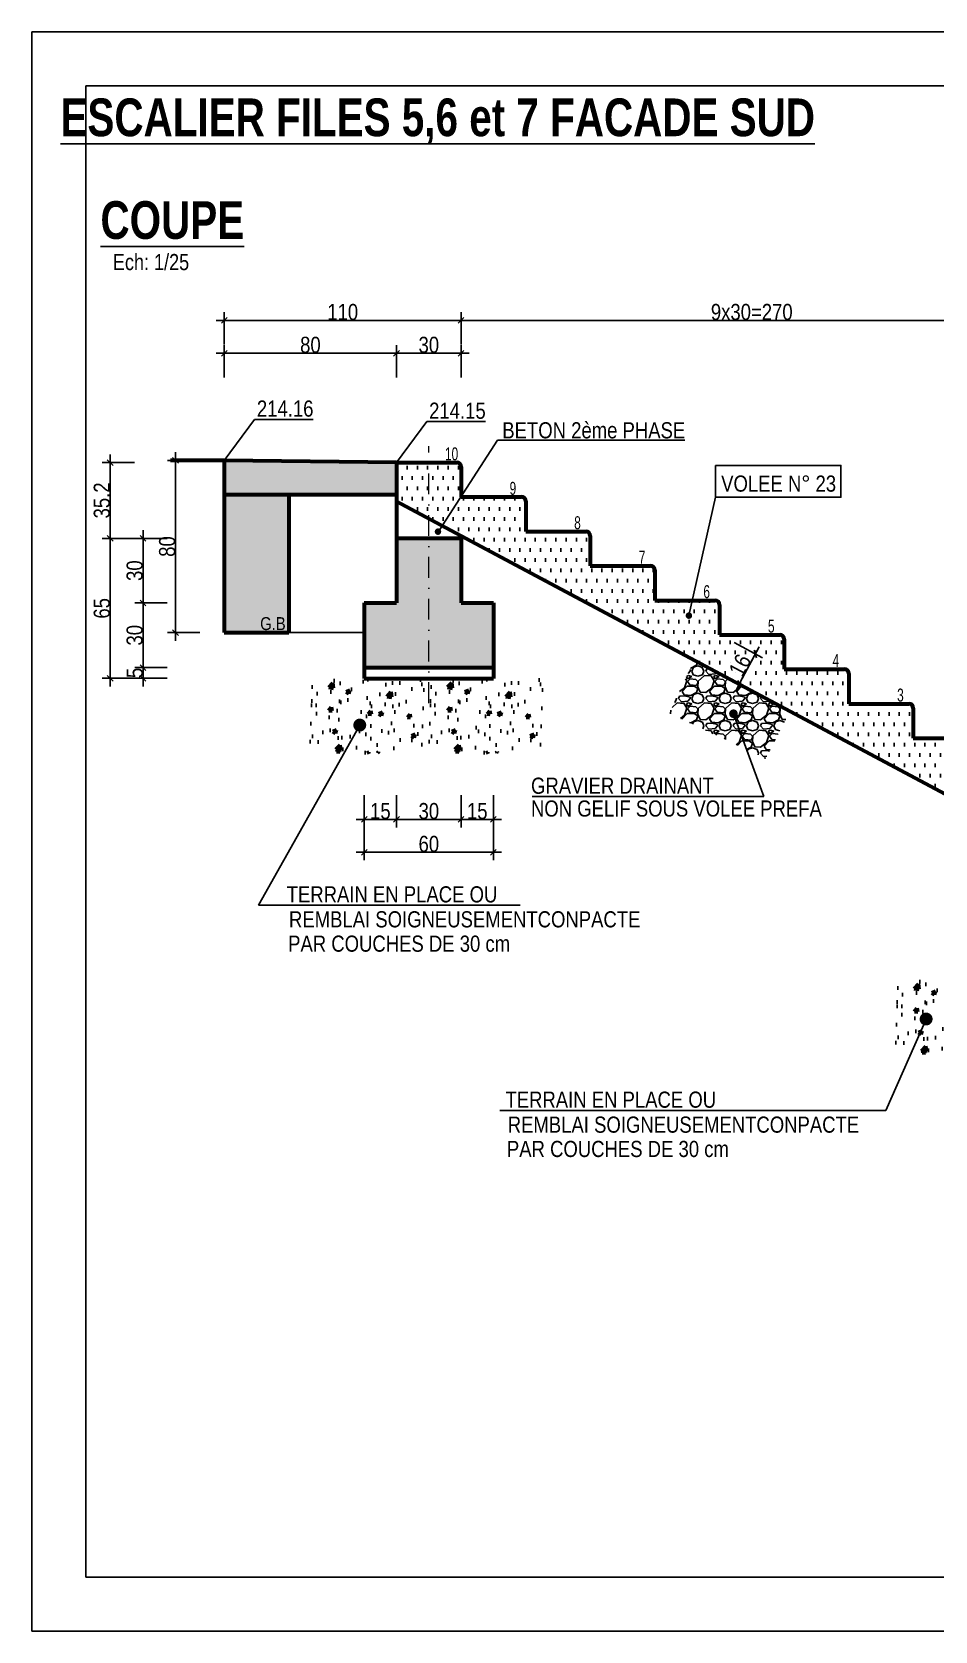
# Model space of a CAD drawing. Header units: centimetres. Extents: x 40138 to 55380, y -25189 to -21608.
# Drawn here: x 48133 to 48972, y -23093 to -21608 of the extents above; entities that cross this region are included whole.
import ezdxf
from ezdxf.enums import TextEntityAlignment as Align

# ---------------------------------------------------------------- set-up
doc = ezdxf.new("R2010")
doc.units = ezdxf.units.CM
doc.header["$LTSCALE"] = 25.4
doc.header["$PDMODE"] = 1
doc.header["$PDSIZE"] = -2
doc.linetypes.add('TIRETPT2', pattern=[12.7, 6.35, -3.175, 0, -3.175])
doc.linetypes.add('TIRETPTX2', pattern=[50.8, 25.4, -12.7, 0, -12.7])
for name, color, linetype in [('01_cote_gen', 4, 'Continuous'), ('01_fenetres', 171, 'Continuous'), ('01_linteaux', 2, 'Continuous'), ('01_poch_BN', 9, 'Continuous'), ('01_poch_murs', 253, 'Continuous'), ('01_texte', 230, 'Continuous'), ('AA_COTES', 2, 'Continuous')]:
    doc.layers.add(name, color=color, linetype=linetype)
doc.layers.add('01_murs_coup', color=5, linetype='Continuous', lineweight=60)
doc.layers.add('01_tram_axes', color=2, linetype='TIRETPTX2', lineweight=9)
doc.styles.add('ARIAL NA', font='ARIALN.TTF')
doc.styles.add('Arial Narrow', font='ARIALN.TTF')
doc.styles.add('impact', font='impact.ttf')
doc.styles.add('MATTE_TXT', font='arial.ttf')
doc.styles.add('STYLE2', font='ARIALN.TTF')
doc.dimstyles.new('JB25', dxfattribs={"dimscale": 0.1, "dimtxt": 150, "dimasz": 15, "dimexe": 0.1, "dimexo": 0.1, "dimgap": 0.09, "dimtad": 1, "dimdec": 1, "dimlfac": 0.5, "dimdsep": 46, "dimtxsty": 'STYLE2', "dimblk1": 'BOND_G', "dimblk2": 'BOND_D', "dimsah": 1, "dimcen": 1.5, "dimdle": 0.01, "dimse1": 1, "dimse2": 1, "dimclrd": 4, "dimclre": 2, "dimclrt": 6, "dimazin": 2, "dimtfac": 2.333333, "dimtdec": 1, "dimtix": 1, "dimtmove": 2, "dimatfit": 3, "dimldrblk": 'BOND_G', "dimfxl": 1, "dimtolj": 1, "dimtzin": 0, "dimarcsym": 0})
pattern_1 = [(0, (21015.837, 0), (4.7625, 9.525), [0, -9.525])]

# ---------------------------------------------------------------- blocks, each defined once
blk = doc.blocks.new('BOND_G')
at = {"layer": 'AA_COTES', "color": 0}
for p, q in [((0, -5), (0, 15)), ((5, 0), (-5, 0)), ((1.77, 1.77), (-1.77, -1.77))]:
    blk.add_line(p, q, dxfattribs=at)
blk = doc.blocks.new('BOND_D')
at = {"layer": 'AA_COTES', "color": 0}
for p, q in [((5, 0), (-5, 0)), ((-1.77, -1.77), (1.77, 1.77)), ((0, 5), (0, -15))]:
    blk.add_line(p, q, dxfattribs=at)
blk = doc.blocks.new('*D321')
at = {"layer": '01_murs_coup', "color": 4, "lineweight": -2, "transparency": 16777216}
blk.add_line((49158.3, -22009), (49158.3, -22326), dxfattribs=at)
at = {"layer": 'Defpoints', "color": 0, "transparency": 16777216}
for p in [(48499.3, -22007.5), (49105.8, -22327.5), (49158.3, -22327.5)]:
    blk.add_point(p, dxfattribs=at)
at = {"layer": '01_murs_coup', "color": 4, "lineweight": -2, "transparency": 16777216, "xscale": 1.5, "yscale": 1.5, "zscale": 1.5}
for name, p, rotation in [('BOND_G', (49158.3, -22007.5), 90), ('BOND_D', (49158.3, -22327.5), 270)]:
    blk.add_blockref(name, p, dxfattribs=dict(at, rotation=rotation))
at = {"layer": '01_murs_coup', "color": 6, "transparency": 16777216, "insert": (49150.7, -22167.5), "char_height": 15, "attachment_point": 5, "rotation": 90, "style": 'STYLE2'}
blk.add_mtext('\\A1;10x16=160', dxfattribs=at)
blk = doc.blocks.new('*D334')
at = {"layer": '01_cote_gen', "color": 4, "lineweight": -2, "ltscale": 0.1, "transparency": 16777216}
blk.add_line((48532.8, -21875.5), (49069.8, -21875.5), dxfattribs=at)
at = {"layer": 'Defpoints', "color": 0, "ltscale": 0.1, "transparency": 16777216}
for p in [(49071.3, -21875.5), (48531.3, -21987), (49071.3, -22261)]:
    blk.add_point(p, dxfattribs=at)
at = {"layer": '01_cote_gen', "color": 4, "lineweight": -2, "ltscale": 0.1, "transparency": 16777216, "xscale": 1.5, "yscale": 1.5, "zscale": 1.5, "rotation": 180}
blk.add_blockref('BOND_G', (48531.3, -21875.5), dxfattribs=at)
at = {"layer": '01_cote_gen', "color": 4, "lineweight": -2, "ltscale": 0.1, "transparency": 16777216, "xscale": 1.5, "yscale": 1.5, "zscale": 1.5}
blk.add_blockref('BOND_D', (49071.3, -21875.5), dxfattribs=at)
at = {"layer": '01_cote_gen', "color": 6, "ltscale": 0.1, "transparency": 16777216, "insert": (48801.3, -21867.8), "char_height": 15, "attachment_point": 5, "style": 'STYLE2'}
blk.add_mtext('\\A1;9x30=270', dxfattribs=at)
blk = doc.blocks.new('*D335')
at = {"layer": '01_cote_gen', "color": 4, "lineweight": -2, "ltscale": 0.1, "transparency": 16777216}
blk.add_line((48472.8, -21906), (48529.8, -21906), dxfattribs=at)
at = {"layer": 'Defpoints', "color": 0, "ltscale": 0.1, "transparency": 16777216}
for p in [(48531.3, -21898), (48531.3, -21906), (48471.3, -21969)]:
    blk.add_point(p, dxfattribs=at)
at = {"layer": '01_cote_gen', "color": 4, "lineweight": -2, "ltscale": 0.1, "transparency": 16777216, "xscale": 1.5, "yscale": 1.5, "zscale": 1.5, "rotation": 180}
blk.add_blockref('BOND_G', (48471.3, -21906), dxfattribs=at)
at = {"layer": '01_cote_gen', "color": 4, "lineweight": -2, "ltscale": 0.1, "transparency": 16777216, "xscale": 1.5, "yscale": 1.5, "zscale": 1.5}
blk.add_blockref('BOND_D', (48531.3, -21906), dxfattribs=at)
at = {"layer": '01_cote_gen', "color": 6, "ltscale": 0.1, "transparency": 16777216, "insert": (48501.3, -21898.3), "char_height": 15, "attachment_point": 5, "style": 'STYLE2'}
blk.add_mtext('\\A1;30', dxfattribs=at)
blk = doc.blocks.new('*D336')
at = {"layer": '01_cote_gen', "color": 4, "lineweight": -2, "ltscale": 0.1, "transparency": 16777216}
blk.add_line((48312.8, -21906), (48469.8, -21906), dxfattribs=at)
at = {"layer": 'Defpoints', "color": 0, "ltscale": 0.1, "transparency": 16777216}
for p in [(48471.3, -21906), (48311.3, -22005.5), (48471.3, -22007.5)]:
    blk.add_point(p, dxfattribs=at)
at = {"layer": '01_cote_gen', "color": 4, "lineweight": -2, "ltscale": 0.1, "transparency": 16777216, "xscale": 1.5, "yscale": 1.5, "zscale": 1.5, "rotation": 180}
blk.add_blockref('BOND_G', (48311.3, -21906), dxfattribs=at)
at = {"layer": '01_cote_gen', "color": 4, "lineweight": -2, "ltscale": 0.1, "transparency": 16777216, "xscale": 1.5, "yscale": 1.5, "zscale": 1.5}
blk.add_blockref('BOND_D', (48471.3, -21906), dxfattribs=at)
at = {"layer": '01_cote_gen', "color": 6, "ltscale": 0.1, "transparency": 16777216, "insert": (48391.3, -21898.3), "char_height": 15, "attachment_point": 5, "style": 'STYLE2'}
blk.add_mtext('\\A1;80', dxfattribs=at)
blk = doc.blocks.new('*D337')
at = {"layer": '01_cote_gen', "color": 4, "lineweight": -2, "ltscale": 0.1, "transparency": 16777216}
blk.add_line((48312.8, -21875.5), (48529.8, -21875.5), dxfattribs=at)
at = {"layer": 'Defpoints', "color": 0, "ltscale": 0.1, "transparency": 16777216}
for p in [(48531.3, -21875.5), (48311.3, -22005.5), (48531.3, -22025.5)]:
    blk.add_point(p, dxfattribs=at)
at = {"layer": '01_cote_gen', "color": 4, "lineweight": -2, "ltscale": 0.1, "transparency": 16777216, "xscale": 1.5, "yscale": 1.5, "zscale": 1.5, "rotation": 180}
blk.add_blockref('BOND_G', (48311.3, -21875.5), dxfattribs=at)
at = {"layer": '01_cote_gen', "color": 4, "lineweight": -2, "ltscale": 0.1, "transparency": 16777216, "xscale": 1.5, "yscale": 1.5, "zscale": 1.5}
blk.add_blockref('BOND_D', (48531.3, -21875.5), dxfattribs=at)
at = {"layer": '01_cote_gen', "color": 6, "ltscale": 0.1, "transparency": 16777216, "insert": (48421.3, -21867.8), "char_height": 15, "attachment_point": 5, "style": 'STYLE2'}
blk.add_mtext('\\A1;110', dxfattribs=at)
blk = doc.blocks.new('*D359')
at = {"layer": '01_cote_gen', "color": 4, "lineweight": -2, "ltscale": 0.1, "transparency": 16777216}
blk.add_line((48235.8, -22206.4), (48235.8, -22199.4), dxfattribs=at)
at = {"layer": 'Defpoints', "color": 0, "ltscale": 0.1, "transparency": 16777216}
for p in [(48235.8, -22197.9), (48258.3, -22197.9), (48258.3, -22207.9)]:
    blk.add_point(p, dxfattribs=at)
at = {"layer": '01_cote_gen', "color": 4, "lineweight": -2, "ltscale": 0.1, "transparency": 16777216, "xscale": 1.5, "yscale": 1.5, "zscale": 1.5}
for name, p, rotation in [('BOND_D', (48235.8, -22197.9), 90), ('BOND_G', (48235.8, -22207.9), 270)]:
    blk.add_blockref(name, p, dxfattribs=dict(at, rotation=rotation))
at = {"layer": '01_cote_gen', "color": 6, "ltscale": 0.1, "transparency": 16777216, "insert": (48228.2, -22202.9), "char_height": 15, "attachment_point": 5, "rotation": 90, "style": 'STYLE2'}
blk.add_mtext('\\A1;5', dxfattribs=at)
blk = doc.blocks.new('*D360')
at = {"layer": '01_cote_gen', "color": 4, "lineweight": -2, "ltscale": 0.1, "transparency": 16777216}
blk.add_line((48235.8, -22196.4), (48235.8, -22139.4), dxfattribs=at)
at = {"layer": 'Defpoints', "color": 0, "ltscale": 0.1, "transparency": 16777216}
for p in [(48235.8, -22137.9), (48268.3, -22137.9), (48268.3, -22197.9)]:
    blk.add_point(p, dxfattribs=at)
at = {"layer": '01_cote_gen', "color": 4, "lineweight": -2, "ltscale": 0.1, "transparency": 16777216, "xscale": 1.5, "yscale": 1.5, "zscale": 1.5}
for name, p, rotation in [('BOND_D', (48235.8, -22137.9), 90), ('BOND_G', (48235.8, -22197.9), 270)]:
    blk.add_blockref(name, p, dxfattribs=dict(at, rotation=rotation))
at = {"layer": '01_cote_gen', "color": 6, "ltscale": 0.1, "transparency": 16777216, "insert": (48228.1, -22167.9), "char_height": 15, "attachment_point": 5, "rotation": 90, "style": 'STYLE2'}
blk.add_mtext('\\A1;30', dxfattribs=at)
blk = doc.blocks.new('*D361')
at = {"layer": '01_cote_gen', "color": 4, "lineweight": -2, "ltscale": 0.1, "transparency": 16777216}
blk.add_line((48235.8, -22136.4), (48235.8, -22079.4), dxfattribs=at)
at = {"layer": 'Defpoints', "color": 0, "ltscale": 0.1, "transparency": 16777216}
for p in [(48235.8, -22077.9), (48258.3, -22077.9), (48258.3, -22137.9)]:
    blk.add_point(p, dxfattribs=at)
at = {"layer": '01_cote_gen', "color": 4, "lineweight": -2, "ltscale": 0.1, "transparency": 16777216, "xscale": 1.5, "yscale": 1.5, "zscale": 1.5}
for name, p, rotation in [('BOND_D', (48235.8, -22077.9), 90), ('BOND_G', (48235.8, -22137.9), 270)]:
    blk.add_blockref(name, p, dxfattribs=dict(at, rotation=rotation))
at = {"layer": '01_cote_gen', "color": 6, "ltscale": 0.1, "transparency": 16777216, "insert": (48228.1, -22107.9), "char_height": 15, "attachment_point": 5, "rotation": 90, "style": 'STYLE2'}
blk.add_mtext('\\A1;30', dxfattribs=at)
blk = doc.blocks.new('*D358')
at = {"layer": '01_cote_gen', "color": 4, "lineweight": -2, "ltscale": 0.1, "transparency": 16777216}
blk.add_line((48205.3, -22206.4), (48205.3, -22079.4), dxfattribs=at)
at = {"layer": 'Defpoints', "color": 0, "ltscale": 0.1, "transparency": 16777216}
for p in [(48205.3, -22077.9), (48258.3, -22077.9), (48258.3, -22207.9)]:
    blk.add_point(p, dxfattribs=at)
at = {"layer": '01_cote_gen', "color": 4, "lineweight": -2, "ltscale": 0.1, "transparency": 16777216, "xscale": 1.5, "yscale": 1.5, "zscale": 1.5}
for name, p, rotation in [('BOND_D', (48205.3, -22077.9), 90), ('BOND_G', (48205.3, -22207.9), 270)]:
    blk.add_blockref(name, p, dxfattribs=dict(at, rotation=rotation))
at = {"layer": '01_cote_gen', "color": 6, "ltscale": 0.1, "transparency": 16777216, "insert": (48197.6, -22142.9), "char_height": 15, "attachment_point": 5, "rotation": 90, "style": 'STYLE2'}
blk.add_mtext('\\A1;65', dxfattribs=at)
blk = doc.blocks.new('*D362')
at = {"layer": '01_cote_gen', "color": 4, "lineweight": -2, "ltscale": 0.1, "transparency": 16777216}
blk.add_line((48205.3, -22076.4), (48205.3, -22009), dxfattribs=at)
at = {"layer": 'Defpoints', "color": 0, "ltscale": 0.1, "transparency": 16777216}
for p in [(48205.3, -22007.5), (48298.3, -22007.5), (48258.3, -22077.9)]:
    blk.add_point(p, dxfattribs=at)
at = {"layer": '01_cote_gen', "color": 4, "lineweight": -2, "ltscale": 0.1, "transparency": 16777216, "xscale": 1.5, "yscale": 1.5, "zscale": 1.5}
for name, p, rotation in [('BOND_D', (48205.3, -22007.5), 90), ('BOND_G', (48205.3, -22077.9), 270)]:
    blk.add_blockref(name, p, dxfattribs=dict(at, rotation=rotation))
at = {"layer": '01_cote_gen', "color": 6, "ltscale": 0.1, "transparency": 16777216, "insert": (48197.6, -22042.7), "char_height": 15, "attachment_point": 5, "rotation": 90, "style": 'STYLE2'}
blk.add_mtext('\\A1;35.2', dxfattribs=at)
blk = doc.blocks.new('*D368')
at = {"layer": '01_cote_gen', "color": 4, "lineweight": -2, "ltscale": 0.1, "transparency": 16777216}
blk.add_line((48559.8, -22338.9), (48532.8, -22338.9), dxfattribs=at)
at = {"layer": 'Defpoints', "color": 0, "ltscale": 0.1, "transparency": 16777216}
for p in [(48531.3, -22107.9), (48561.3, -22107.9), (48531.3, -22338.9)]:
    blk.add_point(p, dxfattribs=at)
at = {"layer": '01_cote_gen', "color": 4, "lineweight": -2, "ltscale": 0.1, "transparency": 16777216, "xscale": 1.5, "yscale": 1.5, "zscale": 1.5, "rotation": 180}
blk.add_blockref('BOND_D', (48531.3, -22338.9), dxfattribs=at)
at = {"layer": '01_cote_gen', "color": 4, "lineweight": -2, "ltscale": 0.1, "transparency": 16777216, "xscale": 1.5, "yscale": 1.5, "zscale": 1.5}
blk.add_blockref('BOND_G', (48561.3, -22338.9), dxfattribs=at)
at = {"layer": '01_cote_gen', "color": 6, "ltscale": 0.1, "transparency": 16777216, "insert": (48546.3, -22331.3), "char_height": 15, "attachment_point": 5, "style": 'STYLE2'}
blk.add_mtext('\\A1;15', dxfattribs=at)
blk = doc.blocks.new('*D369')
at = {"layer": '01_cote_gen', "color": 4, "lineweight": -2, "ltscale": 0.1, "transparency": 16777216}
blk.add_line((48529.8, -22338.9), (48472.8, -22338.9), dxfattribs=at)
at = {"layer": 'Defpoints', "color": 0, "ltscale": 0.1, "transparency": 16777216}
for p in [(48471.3, -22107.9), (48531.3, -22107.9), (48471.3, -22338.9)]:
    blk.add_point(p, dxfattribs=at)
at = {"layer": '01_cote_gen', "color": 4, "lineweight": -2, "ltscale": 0.1, "transparency": 16777216, "xscale": 1.5, "yscale": 1.5, "zscale": 1.5, "rotation": 180}
blk.add_blockref('BOND_D', (48471.3, -22338.9), dxfattribs=at)
at = {"layer": '01_cote_gen', "color": 4, "lineweight": -2, "ltscale": 0.1, "transparency": 16777216, "xscale": 1.5, "yscale": 1.5, "zscale": 1.5}
blk.add_blockref('BOND_G', (48531.3, -22338.9), dxfattribs=at)
at = {"layer": '01_cote_gen', "color": 6, "ltscale": 0.1, "transparency": 16777216, "insert": (48501.3, -22331.3), "char_height": 15, "attachment_point": 5, "style": 'STYLE2'}
blk.add_mtext('\\A1;30', dxfattribs=at)
blk = doc.blocks.new('*D370')
at = {"layer": '01_cote_gen', "color": 4, "lineweight": -2, "ltscale": 0.1, "transparency": 16777216}
blk.add_line((48469.8, -22338.9), (48442.8, -22338.9), dxfattribs=at)
at = {"layer": 'Defpoints', "color": 0, "ltscale": 0.1, "transparency": 16777216}
for p in [(48441.3, -22107.9), (48471.3, -22107.9), (48441.3, -22338.9)]:
    blk.add_point(p, dxfattribs=at)
at = {"layer": '01_cote_gen', "color": 4, "lineweight": -2, "ltscale": 0.1, "transparency": 16777216, "xscale": 1.5, "yscale": 1.5, "zscale": 1.5, "rotation": 180}
blk.add_blockref('BOND_D', (48441.3, -22338.9), dxfattribs=at)
at = {"layer": '01_cote_gen', "color": 4, "lineweight": -2, "ltscale": 0.1, "transparency": 16777216, "xscale": 1.5, "yscale": 1.5, "zscale": 1.5}
blk.add_blockref('BOND_G', (48471.3, -22338.9), dxfattribs=at)
at = {"layer": '01_cote_gen', "color": 6, "ltscale": 0.1, "transparency": 16777216, "insert": (48456.3, -22331.3), "char_height": 15, "attachment_point": 5, "style": 'STYLE2'}
blk.add_mtext('\\A1;15', dxfattribs=at)
blk = doc.blocks.new('*D367')
at = {"layer": '01_cote_gen', "color": 4, "lineweight": -2, "ltscale": 0.1, "transparency": 16777216}
blk.add_line((48559.8, -22369.4), (48442.8, -22369.4), dxfattribs=at)
at = {"layer": 'Defpoints', "color": 0, "ltscale": 0.1, "transparency": 16777216}
for p in [(48441.3, -22316.4), (48561.3, -22316.4), (48441.3, -22369.4)]:
    blk.add_point(p, dxfattribs=at)
at = {"layer": '01_cote_gen', "color": 4, "lineweight": -2, "ltscale": 0.1, "transparency": 16777216, "xscale": 1.5, "yscale": 1.5, "zscale": 1.5, "rotation": 180}
blk.add_blockref('BOND_D', (48441.3, -22369.4), dxfattribs=at)
at = {"layer": '01_cote_gen', "color": 4, "lineweight": -2, "ltscale": 0.1, "transparency": 16777216, "xscale": 1.5, "yscale": 1.5, "zscale": 1.5}
blk.add_blockref('BOND_G', (48561.3, -22369.4), dxfattribs=at)
at = {"layer": '01_cote_gen', "color": 6, "ltscale": 0.1, "transparency": 16777216, "insert": (48501.3, -22361.8), "char_height": 15, "attachment_point": 5, "style": 'STYLE2'}
blk.add_mtext('\\A1;60', dxfattribs=at)
blk = doc.blocks.new('*D410')
at = {"layer": '01_cote_gen', "color": 4, "lineweight": -2, "ltscale": 0.1, "transparency": 16777216}
blk.add_line((48266, -22164), (48266, -22007), dxfattribs=at)
at = {"layer": 'Defpoints', "color": 0, "ltscale": 0.1, "transparency": 16777216}
for p in [(48266, -22005.5), (48311.3, -22005.5), (48311.3, -22165.5)]:
    blk.add_point(p, dxfattribs=at)
at = {"layer": '01_cote_gen', "color": 4, "lineweight": -2, "ltscale": 0.1, "transparency": 16777216, "xscale": 1.5, "yscale": 1.5, "zscale": 1.5}
for name, p, rotation in [('BOND_D', (48266, -22005.5), 90), ('BOND_G', (48266, -22165.5), 270)]:
    blk.add_blockref(name, p, dxfattribs=dict(at, rotation=rotation))
at = {"layer": '01_cote_gen', "color": 6, "ltscale": 0.1, "transparency": 16777216, "insert": (48258.3, -22085.5), "char_height": 15, "attachment_point": 5, "rotation": 90, "style": 'STYLE2'}
blk.add_mtext('\\A1;80', dxfattribs=at)
blk = doc.blocks.new('*D438')
at = {"layer": '01_cote_gen', "color": 4, "lineweight": -2, "ltscale": 0.1, "transparency": 16777216}
blk.add_line((48804, -22186.6), (48790.3, -22212.2), dxfattribs=at)
at = {"layer": 'Defpoints', "color": 0, "ltscale": 0.1, "transparency": 16777216}
for p in [(48771.3, -22167.5), (48756.3, -22195.7), (48789.6, -22213.5)]:
    blk.add_point(p, dxfattribs=at)
at = {"layer": '01_cote_gen', "color": 4, "lineweight": -2, "ltscale": 0.1, "transparency": 16777216, "xscale": 1.5, "yscale": 1.5, "zscale": 1.5}
for name, p, rotation in [('BOND_G', (48804.7, -22185.3), 61.92751306414551), ('BOND_D', (48789.6, -22213.5), 241.9275130641455)]:
    blk.add_blockref(name, p, dxfattribs=dict(at, rotation=rotation))
at = {"layer": '01_cote_gen', "color": 6, "ltscale": 0.1, "transparency": 16777216, "insert": (48790.4, -22195.8), "char_height": 15, "attachment_point": 5, "rotation": 61.9275, "style": 'STYLE2'}
blk.add_mtext('\\A1;16', dxfattribs=at)

msp = doc.modelspace()

# ---------------------------------------------------------------- hatches: boundary and pattern name
at = {"layer": '01_murs_coup', "ltscale": 0.1}
h = msp.add_hatch(dxfattribs=at)
h.set_pattern_fill('DOTS', color=2, scale=6)
h.set_pattern_definition(pattern_1)
h.paths.add_polyline_path([(48501.34, -22007.5), (48471.34, -22007.5), (48471.34, -22043.77), (48501.34, -22059.77)])
h = msp.add_hatch(dxfattribs=at)
h.set_pattern_fill('DOTS', color=2, scale=6)
h.set_pattern_definition(pattern_1)
h.paths.add_polyline_path([(48711.34, -22107.5, 0.4142136), (48707.34, -22103.5), (48651.34, -22103.5), (48651.34, -22075.5, 0.4142136), (48647.34, -22071.5), (48591.34, -22071.5), (48591.34, -22043.5, 0.4142136), (48587.34, -22039.5), (48531.34, -22039.5), (48531.34, -22011.5, 0.4142136), (48527.34, -22007.5), (48501.34, -22007.5), (48501.34, -22059.77), (48999.59, -22325.5), (49041.34, -22325.5), (49041.34, -22295.5), (49011.34, -22295.5), (49011.34, -22267.5, 0.4142136), (49007.34, -22263.5), (48951.34, -22263.5), (48951.34, -22235.5, 0.4142136), (48947.34, -22231.5), (48891.34, -22231.5), (48891.34, -22203.5, 0.4142136), (48887.34, -22199.5), (48831.34, -22199.5), (48831.34, -22171.5, 0.4142136), (48827.34, -22167.5), (48771.34, -22167.5), (48771.34, -22139.5, 0.4142136), (48767.34, -22135.5), (48746.1, -22135.5), (48743.23, -22148.22, -0.3507609), (48744.4, -22149.69, -1), (48741.4, -22149.69, -0.480647), (48743.23, -22148.22), (48746.1, -22135.5), (48711.34, -22135.5)])
h.paths.add_polyline_path([(49071.34, -22299.5, 0.4142136), (49067.34, -22295.5), (49041.34, -22295.5), (49041.34, -22325.5), (49071.34, -22325.5)])
at = {"layer": '01_murs_coup', "linetype": 'TIRETPT2', "ltscale": 2}
h = msp.add_hatch(dxfattribs=at)
h.set_pattern_fill('AR-CONC', color=2, scale=0.2)
h.set_pattern_definition([(50, (68803.483, -2593.08), (36.436934, -3.187817), [3.81, -41.91]), (355, (68803.483, -2593.08), (-7.048684, 38.21137), [3.048, -33.528117]), (100.45144, (68806.52, -2593.345), (29.38825, 35.02355), [3.238, -35.61805]), (46.1842, (68803.483, -2582.92), (54.21581, -8.408466), [5.715, -62.865]), (96.63556, (68808, -2583.62), (47.48083, 49.48522), [4.857, -53.42712]), (351.18415, (68803.48, -2582.92), (47.48083, 49.48522), [4.57199, -50.29195]), (21, (68808.563, -2585.46), (30.322878, -20.45304), [3.81, -41.91]), (326, (68808.563, -2585.46), (12.360406, 36.837593), [3.048, -33.528]), (71.45144, (68811.09, -2587.163), (42.683284, 16.384554), [3.238, -35.617988]), (37.5, (68803.483, -2593.079), (0.6177207, 16.911008), [0, -33.1216, 0, -34.036, 0, -33.655]), (7.5, (68803.483, -2593.079), (13.363933, 20.036115), [0, -19.4056, 0, -32.3596, 0, -12.827]), (327.5, (68792.154, -2593.079), (27.118119, -1.145749), [0, -12.7, 0, -39.624, 0, -52.578]), (317.5, (68787.074, -2593.08), (29.625836, 5.085298), [0, -16.51, 0, -26.3144, 0, -37.338])])
h.paths.add_polyline_path([(48497.25, -22207.94), (48437.34, -22207.94), (48386.79, -22207.94), (48386.79, -22277.02), (48497.25, -22277.02)])
h = msp.add_hatch(dxfattribs=at)
h.set_pattern_fill('AR-CONC', color=2, scale=0.2)
h.set_pattern_definition([(50, (68913.94, -2593.08), (36.436934, -3.187817), [3.81, -41.91]), (355, (68913.94, -2593.08), (-7.048684, 38.21137), [3.048, -33.528117]), (100.45144, (68916.977, -2593.345), (29.38825, 35.02355), [3.238, -35.61805]), (46.1842, (68913.94, -2582.92), (54.21581, -8.408466), [5.715, -62.865]), (96.63556, (68918.46, -2583.62), (47.48083, 49.48522), [4.857, -53.42712]), (351.18415, (68913.94, -2582.92), (47.48083, 49.48522), [4.57199, -50.29195]), (21, (68919.02, -2585.46), (30.322878, -20.45304), [3.81, -41.91]), (326, (68919.02, -2585.46), (12.360406, 36.837593), [3.048, -33.528]), (71.45144, (68921.548, -2587.163), (42.683284, 16.384554), [3.238, -35.617988]), (37.5, (68913.941, -2593.079), (0.6177207, 16.911008), [0, -33.1216, 0, -34.036, 0, -33.655]), (7.5, (68913.941, -2593.079), (13.363933, 20.036115), [0, -19.4056, 0, -32.3596, 0, -12.827]), (327.5, (68902.613, -2593.079), (27.118119, -1.145749), [0, -12.7, 0, -39.624, 0, -52.578]), (317.5, (68897.533, -2593.08), (29.625836, 5.085298), [0, -16.51, 0, -26.3144, 0, -37.338])])
h.paths.add_polyline_path([(48607.71, -22207.94), (48547.8, -22207.94), (48497.25, -22207.94), (48497.25, -22277.02), (48607.71, -22277.02)])
h = msp.add_hatch(dxfattribs=at)
h.set_pattern_fill('AR-CONC', color=2, scale=0.2)
h.set_pattern_definition([(50, (69347.483, -2872.634), (36.436934, -3.187817), [3.81, -41.91]), (355, (69347.483, -2872.634), (-7.048684, 38.21137), [3.048, -33.528117]), (100.45144, (69350.52, -2872.9), (29.38825, 35.02355), [3.238, -35.61805]), (46.1842, (69347.483, -2862.474), (54.21581, -8.408466), [5.715, -62.865]), (96.63556, (69352, -2863.175), (47.48083, 49.48522), [4.857, -53.42712]), (351.18415, (69347.48, -2862.474), (47.48083, 49.48522), [4.57199, -50.29195]), (21, (69352.563, -2865.014), (30.322878, -20.45304), [3.81, -41.91]), (326, (69352.563, -2865.014), (12.360406, 36.837593), [3.048, -33.528]), (71.45144, (69355.09, -2866.72), (42.683284, 16.384554), [3.238, -35.617988]), (37.5, (69347.483, -2872.634), (0.6177207, 16.911008), [0, -33.1216, 0, -34.036, 0, -33.655]), (7.5, (69347.483, -2872.634), (13.363933, 20.036115), [0, -19.4056, 0, -32.3596, 0, -12.827]), (327.5, (69336.154, -2872.634), (27.118119, -1.145749), [0, -12.7, 0, -39.624, 0, -52.578]), (317.5, (69331.074, -2872.634), (29.625836, 5.085298), [0, -16.51, 0, -26.3144, 0, -37.338])])
h.paths.add_polyline_path([(49041.25, -22487.5), (48981.34, -22487.5), (48930.79, -22487.5), (48930.79, -22556.57), (49041.25, -22556.57)])
at = {"layer": '01_poch_BN', "ltscale": 0.1}
h = msp.add_hatch(color=256, dxfattribs=at)
h.dxf.hatch_style = 1
h.paths.add_polyline_path([(48471.34, -22007.5), (48311.34, -22005.5), (48311.34, -22037.5), (48471.34, -22037.5)])
h.paths.add_polyline_path([(48371.34, -22037.5), (48311.34, -22037.5), (48311.34, -22165.5), (48371.34, -22165.5)])
h.paths.add_polyline_path([(48501.34, -22077.94), (48471.34, -22077.94), (48471.34, -22137.94), (48441.34, -22137.94), (48441.34, -22197.94), (48501.34, -22197.94)])
h.paths.add_polyline_path([(48561.34, -22137.94), (48531.34, -22137.94), (48531.34, -22077.94), (48501.34, -22077.94), (48501.34, -22197.94), (48561.34, -22197.94)])
h.paths.add_polyline_path([(48341.53, -22166.48), (48371.43, -22166.48), (48371.43, -22147.86), (48341.53, -22147.86)], flags=9)
at = {"layer": '01_poch_murs', "ltscale": 0.1}
h = msp.add_hatch(dxfattribs=at)
h.set_pattern_fill('GRAVEL', color=256)
h.set_pattern_definition([(228.0127875, (13234.845, 150.671), (-203.20000002, -228.59999999), [3.417214, -338.304836]), (184.969741, (13232.559, 148.131), (304.79999988, 25.400001447), [5.864047, -580.540489]), (132.510447, (13226.717, 147.623), (254.00000011, -279.3999999), [4.134815, -409.347228]), (267.273689, (13216.811, 141.273), (25.400000053, 507.999999997), [5.340045, -528.664374]), (292.8336542, (13216.557, 135.939), (-127.00000001, 304.799999996), [5.236337, -518.398077]), (357.273689, (13218.589, 131.113), (-507.999999997, 25.400000053), [5.340045, -528.664374]), (37.6942405, (13223.923, 130.859), (-330.199999985, -254.000000019), [7.061937, -699.131153]), (72.2553284, (13229.511, 135.177), (177.800000048, 558.799999985), [6.667195, -660.052566]), (121.4295656, (13231.543, 141.527), (-203.20000003, 330.199999982), [5.35813, -530.455457]), (175.2363583, (13228.749, 146.099), (279.4, -25.40000004), [6.117133, -299.73937]), (222.3974378, (13222.653, 146.607), (-304.79999999, -279.40000001), [7.910779, -783.167725]), (138.814075, (13241.957, 141.019), (-177.79999999, 152.40000001), [2.700045, -267.305658]), (171.4692344, (13239.925, 142.797), (330.20000001, -50.799999942), [5.13682, -508.54639]), (225, (13234.845, 143.559), (-4e-15, -25.4), [3.592093, -32.328931]), (203.1985905, (13233.067, 146.607), (127, 50.8), [1.934413, -191.506224]), (291.80141, (13231.289, 145.845), (-25.4, 76.2), [2.735656, -134.04753]), (30.963757, (13232.305, 143.305), (76.2, 50.8), [4.443197, -143.662982]), (161.565051, (13236.115, 145.591), (50.8, -25.4), [3.212871, -77.108981]), (16.3895403, (13216.557, 145.845), (254, 76.2), [4.50088, -445.588267]), (70.346176, (13220.875, 147.115), (-101.60000001, -279.4), [3.77599, -373.822157]), (293.1985905, (13236.115, 150.671), (-50.8, 127), [3.868801, -189.571836]), (343.6104597, (13237.639, 147.115), (-254.000000005, 76.19999998), [4.50088, -445.588267]), (339.443955, (13216.557, 130.097), (-127, 50.8), [4.340352, -212.677343]), (294.7751406, (13220.621, 128.573), (-127.00000015, 279.39999993), [3.636721, -360.035934]), (66.8014095, (13236.369, 125.271), (50.8, 127), [3.868801, -189.571836]), (17.3540246, (13237.893, 128.827), (-330.199999993, -101.60000002), [4.257827, -421.52376]), (69.443955, (13223.923, 125.271), (-50.8, -127), [2.170176, -214.847519]), (101.309932, (13234.845, 125.271), (-25.4, 101.6), [1.295146, -128.21995]), (165.963757, (13234.591, 126.541), (76.2, -25.4), [5.236337, -99.490546]), (186.009006, (13229.511, 127.811), (254, 25.400000013), [4.85267, -480.413649]), (303.690068, (13232.305, 141.019), (-25.4, 50.8), [3.663239, -87.917764]), (353.1572266, (13234.337, 137.971), (431.800000003, -50.799999977), [6.395568, -633.16009]), (60.945396, (13240.687, 137.209), (-101.6, -177.8), [2.615082, -258.893923]), (90, (13241.957, 139.495), (-25.4, 25.4), [1.524, -23.876]), (120.256437, (13229.003, 128.573), (101.59999999, -177.80000001), [3.52867, -349.339408]), (48.0127875, (13227.225, 131.621), (203.20000002, 228.599999985), [6.834429, -334.887622]), (0, (13231.797, 136.7), (25.4, 25.4), [6.604, -18.796]), (325.3048465, (13238.401, 136.701), (254.000000096, -177.79999986), [4.016096, -397.593167]), (254.054604, (13241.703, 134.415), (-25.4, -101.6), [3.698291, -181.2165]), (207.6459754, (13240.687, 130.859), (-482.600000018, -253.999999966), [6.021451, -596.124644]), (175.4260787, (13235.353, 128.065), (-330.2, 25.4), [6.370295, -630.658465])])
h.paths.add_polyline_path([(48837.45, -22237.46), (48747.86, -22191.27), (48724.77, -22240.3), (48814.25, -22282.45)])

# ---------------------------------------------------------------- linework, layer by layer
at = {"layer": '01_fenetres', "ltscale": 30}
for p, q in [((48182.66, -21657.66), (50182.66, -21657.66)), ((48182.66, -21657.66), (48182.66, -23042.66)), ((48182.66, -23042.66), (50182.66, -23042.66))]:
    msp.add_line(p, q, dxfattribs=at)
at = {"layer": '01_linteaux'}
msp.add_line((48441.34, -22165.5), (48371.34, -22165.5), dxfattribs=at)
at = {"layer": '01_murs_coup'}
for p, q in [((48311.34, -22005.5), (48261.34, -22005.5)), ((48311.34, -22005.5), (48311.34, -22037.5)), ((48471.34, -22007.5), (48311.34, -22005.5)), ((48471.34, -22007.5), (48471.34, -22043.77)), ((48471.34, -22007.5), (48527.34, -22007.5)), ((48531.34, -22011.5), (48531.34, -22039.5)), ((48471.34, -22037.5), (48311.34, -22037.5)), ((48311.34, -22037.5), (48311.34, -22165.5)), ((48371.34, -22037.5), (48371.34, -22165.5)), ((48999.59, -22325.5), (48471.34, -22043.77)), ((48471.34, -22043.77), (48471.34, -22077.94)), ((48531.34, -22039.5), (48587.34, -22039.5)), ((48591.34, -22043.5), (48591.34, -22071.5)), ((48531.34, -22077.94), (48471.34, -22077.94)), ((48471.34, -22077.94), (48471.34, -22137.94)), ((48531.34, -22075.68), (48531.34, -22137.94)), ((48591.34, -22071.5), (48647.34, -22071.5)), ((48651.34, -22075.5), (48651.34, -22103.5)), ((48651.34, -22103.5), (48707.34, -22103.5)), ((48711.34, -22107.5), (48711.34, -22135.5)), ((48441.34, -22137.94), (48471.34, -22137.94)), ((48441.34, -22137.94), (48441.34, -22207.94)), ((48531.34, -22137.94), (48561.34, -22137.94)), ((48561.34, -22137.94), (48561.34, -22207.94)), ((48711.34, -22135.5), (48767.34, -22135.5)), ((48771.34, -22139.5), (48771.34, -22167.5)), ((48311.34, -22165.5), (48371.34, -22165.5)), ((48771.34, -22167.5), (48827.34, -22167.5)), ((48831.34, -22171.5), (48831.34, -22199.5)), ((48441.34, -22197.94), (48561.34, -22197.94)), ((48831.34, -22199.5), (48887.34, -22199.5)), ((48441.34, -22207.94), (48561.34, -22207.94)), ((48891.34, -22203.5), (48891.34, -22231.5)), ((48891.34, -22231.5), (48947.34, -22231.5)), ((48951.34, -22235.5), (48951.34, -22263.5)), ((48951.34, -22263.5), (49007.34, -22263.5))]:
    msp.add_line(p, q, dxfattribs=at)
for centre in [(48527.34, -22011.5), (48587.34, -22043.5), (48647.34, -22075.5), (48707.34, -22107.5), (48767.34, -22139.5), (48827.34, -22171.5), (48887.34, -22203.5), (48947.34, -22235.5)]:
    msp.add_arc(centre, 4, 0, 90, dxfattribs=at)
at = {"layer": '01_texte', "ltscale": 30}
for p, q in [((48132.66, -21607.66), (48132.66, -23092.66)), ((48132.66, -21607.66), (50232.66, -21607.66)), ((48132.66, -23092.66), (50232.66, -23092.66))]:
    msp.add_line(p, q, dxfattribs=at)
at = {"layer": '01_texte'}
for p, q in [((48339.33, -21967.5), (48311.34, -22005.5)), ((48339.33, -21967.5), (48393.84, -21967.5)), ((48499.33, -21969.5), (48471.34, -22007.5)), ((48499.33, -21969.5), (48553.84, -21969.5)), ((48565.17, -21986.73), (48510.82, -22070.61)), ((48565.17, -21986.73), (48739.12, -21986.73)), ((48767.66, -22039.7), (48742.9, -22149.69)), ((48784.3, -22240.77), (48812.67, -22317.75)), ((48437.15, -22251.32), (48343.17, -22418.62)), ((48597.31, -22317.75), (48812.67, -22317.75)), ((48343.17, -22418.62), (48586.05, -22418.62)), ((48963.26, -22524.32), (48925.77, -22609.29)), ((48567.17, -22609.29), (48925.77, -22609.29))]:
    msp.add_line(p, q, dxfattribs=at)
msp.add_lwpolyline([(48767.66, -22010.13), (48884.07, -22010.13), (48884.07, -22039.7), (48767.66, -22039.7)], close=True, dxfattribs=at)
for points, const_width in [([(48508.3, -22071.7, 1), (48511.3, -22071.7, 1)], 3), ([(48741.4, -22149.69, 1), (48744.4, -22149.69, 1)], 3), ([(48782.3, -22240.77, 1), (48786.3, -22240.77, 1)], 4), ([(48434.15, -22251.32, 1), (48440.15, -22251.32, 1)], 6), ([(48960.26, -22524.32, 1), (48966.26, -22524.32, 1)], 6)]:
    msp.add_lwpolyline(points, format="xyb", close=True, dxfattribs=dict(at, const_width=const_width))
at = {"layer": '01_tram_axes', "ltscale": 0.03}
msp.add_line((48501.34, -22230.94), (48501.34, -21992.44), dxfattribs=at)

# ---------------------------------------------------------------- texts
at = {"layer": '01_texte'}
for s, height, style, p in [('%%UESCALIER FILES 5,6 et 7 FACADE SUD', 35, 'impact', (48509.58, -21714.92)), ('%%UCOUPE', 35, 'impact', (48263.04, -21810.31)), ('BETON 2ème PHASE', 15, 'Arial Narrow', (48654.53, -21989.57)), ('VOLEE N° 23', 15, 'Arial Narrow', (48826.25, -22039.06)), ('G.B', 12, 'Arial Narrow', (48356.48, -22166.7)), ('GRAVIER DRAINANT', 15, 'Arial Narrow', (48681.21, -22319.65)), ('NON GELIF SOUS VOLEE PREFA', 15, 'Arial Narrow', (48731.32, -22340.82)), ('TERRAIN EN PLACE OU', 15, 'Arial Narrow', (48467.1, -22420.52)), ('REMBLAI SOIGNEUSEMENTCONPACTE', 15, 'Arial Narrow', (48534.63, -22443.72)), ('PAR COUCHES DE 30 cm', 15, 'Arial Narrow', (48473.72, -22466.3)), ('TERRAIN EN PLACE OU', 15, 'Arial Narrow', (48670.32, -22611.19)), ('REMBLAI SOIGNEUSEMENTCONPACTE', 15, 'Arial Narrow', (48737.85, -22634.39)), ('PAR COUCHES DE 30 cm', 15, 'Arial Narrow', (48676.95, -22656.97))]:
    msp.add_text(s, height=height, dxfattribs=dict(at, style=style)).set_placement(p, align=Align.BOTTOM_CENTER)
at = {"layer": '01_texte', "style": 'MATTE_TXT', "width": 0.8}
msp.add_text('Ech: 1/25', height=15, dxfattribs=at).set_placement((48243.25, -21833.35), align=Align.BOTTOM_CENTER)
at = {"layer": '01_texte', "style": 'ARIAL NA'}
for s, p in [('214.16', (48341.58, -21964.88)), ('214.15', (48501.58, -21966.88))]:
    msp.add_text(s, height=15, dxfattribs=at).set_placement(p)
at = {"layer": '01_texte', "style": 'ARIAL NA', "width": 0.8}
for s, p in [('10', (48516.35, -22005.44)), ('9', (48576.35, -22037.44)), ('8', (48636.35, -22069.44)), ('7', (48696.35, -22101.44)), ('6', (48756.35, -22133.44)), ('5', (48816.35, -22165.44)), ('4', (48876.35, -22197.44)), ('3', (48936.35, -22229.44))]:
    msp.add_text(s, height=12, dxfattribs=at).set_placement(p)

# ---------------------------------------------------------------- dimensions: what is measured, and where the dimension line sits
at = {"layer": '01_cote_gen', "ltscale": 0.1}
for base, p1, p2, picture, middle in [((48531.34, -21875.5), (48311.34, -22005.5), (48531.34, -22025.5), '*D337', (48421.34, -21867.83)), ((48471.34, -21906), (48311.34, -22005.5), (48471.34, -22007.5), '*D336', (48391.34, -21898.33)), ((48531.34, -21906), (48471.34, -21969), (48531.34, -21898), '*D335', (48501.34, -21898.33)), ((48441.34, -22338.94), (48471.34, -22107.94), (48441.34, -22107.94), '*D370', (48456.34, -22331.28)), ((48471.34, -22338.94), (48531.34, -22107.94), (48471.34, -22107.94), '*D369', (48501.34, -22331.28)), ((48531.34, -22338.94), (48561.34, -22107.94), (48531.34, -22107.94), '*D368', (48546.34, -22331.28)), ((48441.34, -22369.44), (48561.34, -22316.44), (48441.34, -22316.44), '*D367', (48501.34, -22361.78))]:
    dim = msp.add_linear_dim(base=base, p1=p1, p2=p2, dimstyle='JB25', dxfattribs=at)
    dim.commit()
    dim.dimension.update_dxf_attribs({"geometry": picture, "text_midpoint": middle})
dim = msp.add_linear_dim(base=(49071.34, -21875.5), p1=(48531.34, -21987), p2=(49071.34, -22261), text='9x30=270', dimstyle='JB25', dxfattribs=at)
dim.commit()
dim.dimension.update_dxf_attribs({"geometry": '*D334', "text_midpoint": (48801.34, -21867.83)})
for base, p1, p2, picture, middle in [((48205.31, -22007.5), (48258.31, -22077.94), (48298.31, -22007.5), '*D362', (48197.64, -22042.72)), ((48266.01, -22005.5), (48311.34, -22165.5), (48311.34, -22005.5), '*D410', (48258.34, -22085.5)), ((48205.31, -22077.94), (48258.31, -22207.94), (48258.31, -22077.94), '*D358', (48197.64, -22142.94)), ((48235.81, -22077.94), (48258.31, -22137.94), (48258.31, -22077.94), '*D361', (48228.14, -22107.94)), ((48235.81, -22137.94), (48268.31, -22197.94), (48268.31, -22137.94), '*D360', (48228.14, -22167.94)), ((48235.81, -22197.94), (48258.31, -22207.94), (48258.31, -22197.94), '*D359', (48228.17, -22202.94))]:
    dim = msp.add_linear_dim(base=base, p1=p1, p2=p2, angle=90, dimstyle='JB25', dxfattribs=at)
    dim.commit()
    dim.dimension.update_dxf_attribs({"geometry": picture, "text_midpoint": middle})
dim = msp.add_aligned_dim(p1=(48771.34, -22167.5), p2=(48756.28, -22195.74), distance=37.79, dimstyle='JB25', dxfattribs=at)
dim.commit()
dim.dimension.update_dxf_attribs({"geometry": '*D438', "text_midpoint": (48790.38, -22195.79)})
at = {"layer": '01_murs_coup'}
dim = msp.add_linear_dim(base=(49158.34, -22327.5), p1=(48499.34, -22007.5), p2=(49105.84, -22327.5), angle=90, text='10x16=160', dimstyle='JB25', dxfattribs=at)
dim.commit()
dim.dimension.update_dxf_attribs({"geometry": '*D321', "text_midpoint": (49150.67, -22167.5)})

doc.saveas('drawing.dxf')
